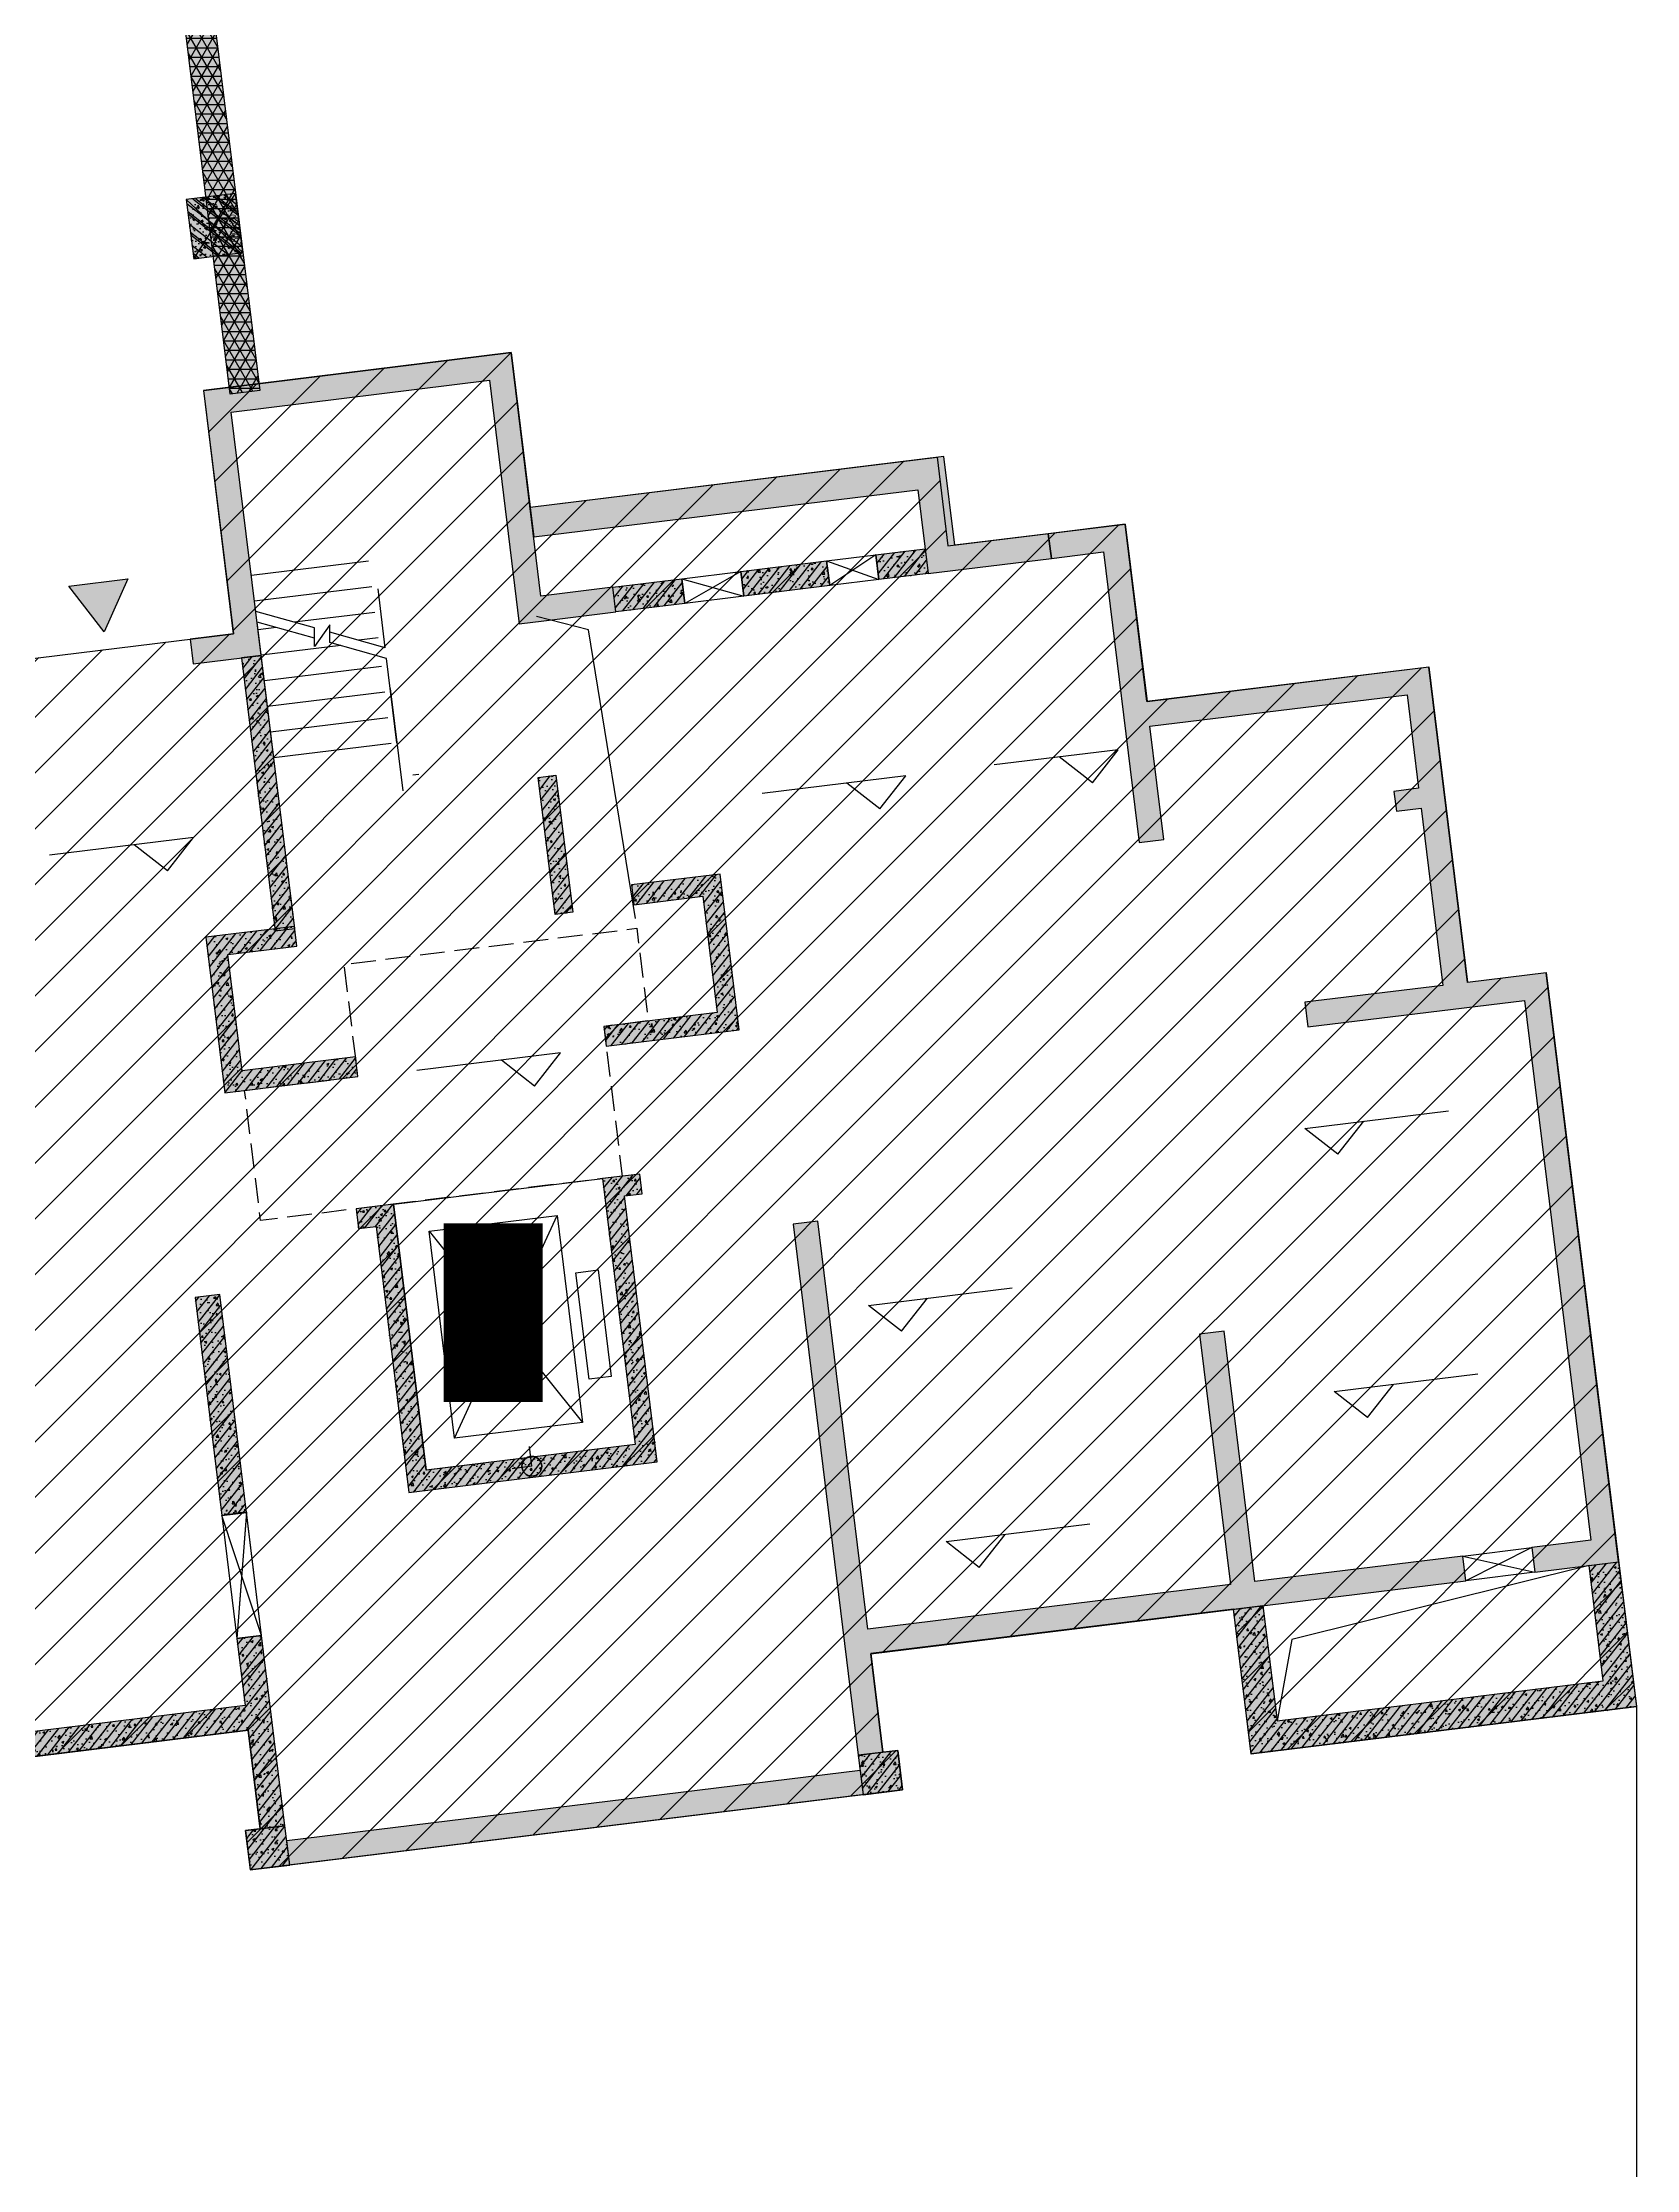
# Model space of a CAD drawing. Extents: x -1338203 to 1886333, y -783476 to 1038610.
# Drawn here: x 868984 to 885041, y 344 to 21769 of the extents above; entities that cross this region are included whole.
import ezdxf
from ezdxf.enums import TextEntityAlignment as Align

# ---------------------------------------------------------------- set-up
doc = ezdxf.new("R2010")
doc.units = 0
doc.header["$LTSCALE"] = 1000
doc.header["$MEASUREMENT"] = 0
doc.linetypes.add('A-03-平面B1$0$DASH', pattern=[0.35, 0.25, -0.1])
for name, color, linetype, plot in [('A-001-主楼组合参照B1$0$0A-X-AREA', 6, 'Continuous', False), ('A-03-平面B1$0$A01-125-交通核文字编号B2$0$AAD-A-MARK', 6, 'Continuous', False), ('A-03-平面B1$0$AAD-A-MARK', 6, 'Continuous', False), ('S001南区墙柱$0$S001-墙柱B1_1$0$0S-A-TIPS', 10, 'Continuous', False)]:
    doc.layers.add(name, color=color, linetype=linetype, plot=plot)
for name, color, linetype in [('A-03-平面B1$0$0A-A-SYMB-ELEV', 150, 'Continuous'), ('A-03-平面B1$0$0A-A-SYMB-NAME', 13, 'Continuous'), ('A-03-平面B1$0$0A-E-EVTR', 2, 'Continuous'), ('A-03-平面B1$0$0A-E-STRS', 2, 'Continuous'), ('A-03-平面B1$0$0A-O-HOLE', 52, 'Continuous'), ('A-03-平面B1$0$A01-125-交通核文字编号B2$0$0A-A-SYMB-ELEV', 150, 'Continuous'), ('p-a-core', 1, 'Continuous'), ('S-03-墙柱B1_1（QB）$0$0S-CC-LINE', 52, 'Continuous'), ('S-03-墙柱B1_1（QB）$0$0S-CW-HATCH', 251, 'Continuous'), ('S-03-墙柱B1_1（QB）$0$0S-CW-HATCH-UP', 251, 'Continuous'), ('S-03-墙柱B1_1（QB）$0$0S-CW-LINE', 72, 'Continuous'), ('S-03-墙柱B1_1（QB）$0$0S-S-HOLE', 55, 'Continuous'), ('S001南区墙柱$0$0S-CW-HATCH', 251, 'Continuous'), ('S001南区墙柱$0$0S-CW-HATCH-UP', 251, 'Continuous'), ('S001南区墙柱$0$0S-F-WALL-HATCH', 251, 'Continuous'), ('S001南区墙柱$0$0S-F-WALL-HATCH-UP', 251, 'Continuous'), ('S001南区墙柱$0$0S-F-WALL-LINE', 202, 'Continuous'), ('S001南区墙柱$0$S001-墙柱B1_1$0$0S-CC-LINE', 52, 'Continuous'), ('S001南区墙柱$0$S001-墙柱B1_1$0$0S-CW-HATCH-UP', 251, 'Continuous'), ('S001地下一墙柱$0$DIM', 3, 'Continuous'), ('地面指向箭头', 7, 'Continuous')]:
    doc.layers.add(name, color=color, linetype=linetype)
doc.styles.add('S001南区墙柱$0$S001-墙柱B1_1$0$AAD-S', font='aad-s.shx', dxfattribs={"width": 0.7, "bigfont": 'aad-hztxt.shx'})
pattern_1 = [(45, (-12188.56, -2827.84), (-53.03301, 53.03301), []), (50, (-12188.56, -2827.84), (215.17805, -18.8256), [22.5, -247.5]), (355, (-12188.56, -2827.84), (-41.6254, 225.6576), [18, -198]), (100.4514, (-12170.63, -2829.4), (173.5528, 206.8319), [19.122, -210.3426]), (46.1842, (-12188.56, -2767.84), (320.1723, -49.6557), [33.75, -371.25]), (96.6356, (-12161.88, -2771.98), (280.3988, 292.2354), [28.683, -315.514]), (351.1842, (-12188.56, -2767.84), (280.3986, 292.2356), [27, -297]), (21, (-12158.56, -2782.84), (179.0721, -120.7857), [22.5, -247.5]), (326, (-12158.56, -2782.84), (72.9946, 217.545), [18, -198]), (71.4514, (-12143.64, -2792.9), (252.0668, 96.7591), [19.122, -210.3426]), (37.5, (-12188.56, -2827.84), (3.64796, 99.86816), [0, -195.6, 0, -201, 0, -198.75]), (7.5, (-12188.56, -2827.84), (78.92086, 118.3235), [0, -114.6, 0, -191.1, 0, -75.75]), (327.5, (-12255.46, -2827.84), (160.14673, -6.76646), [0, -75, 0, -234, 0, -310.5]), (317.5, (-12285.46, -2827.84), (174.95585, 30.0315), [0, -97.5, 0, -155.4, 0, -220.5])]
pattern_2 = [(45, (0, 0), (-53.03301, 53.03301), []), (50, (0, 0), (215.1781, -18.8256), [22.5, -247.5]), (355, (0, 0), (-41.6254, 225.6576), [18, -198]), (100.4514, (17.93, -1.57), (173.5528, 206.8319), [19.122, -210.3426]), (46.1842, (0, 60), (320.1723, -49.6557), [33.75, -371.25]), (96.6356, (26.68, 55.86), (280.3988, 292.2354), [28.683, -315.514]), (351.1842, (0, 60), (280.3986, 292.2356), [27, -297]), (21, (30, 45), (179.0721, -120.7857), [22.5, -247.5]), (326, (30, 45), (72.9946, 217.545), [18, -198]), (71.4514, (44.92, 34.93), (252.0668, 96.7591), [19.122, -210.3426]), (37.5, (0, 0), (3.64796, 99.86816), [0, -195.6, 0, -201, 0, -198.75]), (7.5, (0, 0), (78.92086, 118.3235), [0, -114.6, 0, -191.1, 0, -75.75]), (327.5, (-66.9, 0), (160.14673, -6.76646), [0, -75, 0, -234, 0, -310.5]), (317.5, (-96.9, 0), (174.95585, 30.0315), [0, -97.5, 0, -155.4, 0, -220.5])]
pattern_3 = [(45, (0, 0), (-53.033, 53.033), []), (50, (0, 0), (215.178, -18.8256), [22.5, -247.5]), (355, (0, 0), (-41.6254, 225.6576), [18, -198]), (100.4514, (17.93, -1.57), (173.5528, 206.8319), [19.122, -210.3426]), (46.1842, (0, 60), (320.1723, -49.6557), [33.75, -371.25]), (96.6356, (26.68, 55.86), (280.3988, 292.2354), [28.683, -315.514]), (351.1842, (0, 60), (280.3986, 292.2356), [27, -297]), (21, (30, 45), (179.0721, -120.7857), [22.5, -247.5]), (326, (30, 45), (72.9946, 217.545), [18, -198]), (71.4514, (44.92, 34.93), (252.0668, 96.7591), [19.122, -210.3426]), (37.5, (0, 0), (3.64796, 99.86816), [0, -195.6, 0, -201, 0, -198.75]), (7.5, (0, 0), (78.92086, 118.3235), [0, -114.6, 0, -191.1, 0, -75.75]), (327.5, (-66.9, 0), (160.14673, -6.76646), [0, -75, 0, -234, 0, -310.5]), (317.5, (-96.9, 0), (174.95585, 30.0315), [0, -97.5, 0, -155.4, 0, -220.5])]

# ---------------------------------------------------------------- blocks, each defined once
blk = doc.blocks.new('S001南区墙柱$0$AAD_BLOCK_20230215093950878')
at = {"layer": 'S001南区墙柱$0$0S-CW-HATCH'}
h = blk.add_hatch(color=256, dxfattribs=at)
h.dxf.hatch_style = 1
h.paths.add_polyline_path([(-300, -250), (300, -250), (300, 250), (-300, 250)])
at = {"layer": 'S001南区墙柱$0$0S-CW-HATCH-UP'}
h = blk.add_hatch(dxfattribs=at)
h.set_pattern_fill('钢筋混凝土', color=256, scale=30, pattern_type=2)
h.set_pattern_definition([(45, (-42203.53, -84001.15), (-106.06602, 106.06602), []), (50, (-42203.53, -84001.15), (215.17805, -18.82564), [22.5, -247.5]), (355, (-42203.53, -84001.15), (-41.6254, 225.65764), [18, -198]), (100.4514, (-42185.6, -84002.72), (173.5528, 206.83186), [19.12206, -210.34263]), (46.1842, (-42203.53, -83941.15), (320.1723, -49.6557), [33.75, -371.25]), (96.6356, (-42176.85, -83945.3), (280.3988, 292.2354), [28.6831, -315.5139]), (351.1842, (-42203.53, -83941.15), (280.3986, 292.2356), [27, -297]), (21, (-42173.53, -83956.15), (179.0721, -120.78567), [22.5, -247.5]), (326, (-42173.53, -83956.15), (72.9946, 217.545), [18, -198]), (71.4514, (-42158.6, -83966.21), (252.0668, 96.75915), [19.12206, -210.34263]), (37.5, (-42203.53, -84001.15), (3.647957, 99.868156), [1.5, -195.6, 1.5, -201, 1.5, -198.75]), (7.5, (-42203.53, -84001.15), (78.92086, 118.32351), [1.5, -114.6, 1.5, -191.1, 1.5, -75.75]), (327.5, (-42270.43, -84001.15), (160.14673, -6.76646), [1.5, -75, 1.5, -234, 1.5, -310.5]), (317.5, (-42300.43, -84001.15), (174.95585, 30.0315), [1.5, -97.5, 1.5, -155.4, 1.5, -220.5])])
h.paths.add_polyline_path([(-300, -250), (300, -250), (300, 250), (-300, 250)])
at = {"layer": 'S001南区墙柱$0$S001-墙柱B1_1$0$0S-CW-HATCH-UP', "transparency": 33554661}
h = blk.add_hatch(dxfattribs=at)
h.set_pattern_fill('钢筋混凝土', color=0, scale=30)
h.set_pattern_definition([(45, (48108.52, -15514.205), (-53.03301, 53.03301), []), (50, (48108.52, -15514.2), (215.17805, -18.82564), [22.5, -247.5]), (355, (48108.52, -15514.2), (-41.6254, 225.6576), [18, -198]), (100.4514, (48126.45, -15515.77), (173.5528, 206.8319), [19.1221, -210.3426]), (46.1842, (48108.52, -15454.2), (320.1723, -49.6557), [33.75, -371.25]), (96.6356, (48135.2, -15458.34), (280.3988, 292.2354), [28.683, -315.514]), (351.1842, (48108.52, -15454.2), (280.3986, 292.2356), [27, -297]), (21, (48138.52, -15469.2), (179.0721, -120.78567), [22.5, -247.5]), (326, (48138.52, -15469.2), (72.9946, 217.545), [18, -198]), (71.4514, (48153.44, -15479.27), (252.0668, 96.75915), [19.1221, -210.3426]), (37.5, (48108.52, -15514.205), (3.64796, 99.86816), [0, -195.6, 0, -201, 0, -198.75]), (7.5, (48108.52, -15514.2), (78.92086, 118.32351), [0, -114.6, 0, -191.1, 0, -75.75]), (327.5, (48041.62, -15514.205), (160.14673, -6.76646), [0, -75, 0, -234, 0, -310.5]), (317.5, (48011.62, -15514.2), (174.95585, 30.0315), [0, -97.5, 0, -155.4, 0, -220.5])])
h.paths.add_polyline_path([(-300, -250), (300, -250), (300, 250), (-300, 250)])
at = {"layer": 'S001南区墙柱$0$S001-墙柱B1_1$0$0S-A-TIPS'}
for p, q in [((-300, 250), (300, -250)), ((300, 250), (-300, -250))]:
    blk.add_line(p, q, dxfattribs=at)
at = {"layer": 'S001南区墙柱$0$S001-墙柱B1_1$0$0S-CC-LINE'}
blk.add_lwpolyline([(-300, -250), (300, -250), (300, 250), (-300, 250)], close=True, dxfattribs=at)
at = {"layer": 'S001南区墙柱$0$S001-墙柱B1_1$0$0S-A-TIPS', "style": 'S001南区墙柱$0$S001-墙柱B1_1$0$AAD-S', "width": 0.7}
blk.add_text('500x600', height=75, dxfattribs=at).set_placement((-45, -187), align=Align.MIDDLE_CENTER)
blk = doc.blocks.new('S001南区墙柱')
at = {"layer": 'S001南区墙柱$0$0S-F-WALL-HATCH'}
h = blk.add_hatch(color=256, dxfattribs=at)
h.dxf.hatch_style = 1
h.paths.add_polyline_path([(70996, 68033), (71294, 68069), (75890, 30648), (106212, 34372), (107919, 20477), (107621, 20440), (105951, 34038), (75629, 30314)])
at = {"layer": 'S001南区墙柱$0$0S-F-WALL-HATCH-UP'}
h = blk.add_hatch(dxfattribs=at)
h.set_pattern_fill('NET3', color=256, scale=30)
h.set_pattern_definition([(0, (0, 0), (0, 95.25), []), (60, (0, 0), (-82.48892, 47.625), []), (120, (0, 0), (-82.48892, -47.625), [])])
h.paths.add_polyline_path([(70996, 68033), (71294, 68069), (75890, 30648), (106212, 34372), (107919, 20477), (107621, 20440), (105951, 34038), (75629, 30314)])
at = {"layer": 'S001南区墙柱$0$0S-F-WALL-LINE', "elevation": 3370}
blk.add_lwpolyline([(70996, 68033), (71294, 68069), (75890, 30648), (106212, 34372), (107919, 20477), (107621, 20440), (105951, 34038), (75629, 30314)], close=True, dxfattribs=at)
at = {"rotation": 97.16641727359904}
blk.add_blockref('S001南区墙柱$0$AAD_BLOCK_20230215093950878', (107464, 22132, 3370), dxfattribs=at)
blk = doc.blocks.new('S-03-墙柱B1_1（QB）')
at = {"layer": 'S-03-墙柱B1_1（QB）$0$0S-CW-HATCH'}
h = blk.add_hatch(color=256, dxfattribs=at)
h.dxf.hatch_style = 1
h.paths.add_polyline_path([(27610, 8690), (27610, 8440), (28140, 8440), (28140, 5490), (28390, 5490), (28390, 6640), (31000, 6640), (31000, 5690), (30750, 5690), (30750, 5490), (31000, 5490), (31000, 3690), (29600, 3690), (29600, 3440), (31800, 3440), (31800, -2040), (31200, -2040), (31200, -2290), (32050, -2290), (32050, 3690), (31250, 3690), (31250, 6890), (28390, 6890), (28390, 8690)])
h.paths.add_polyline_path([(23190, 8440), (23190, 8690), (22460, 8690), (22460, 11160), (19340, 11160), (19340, 8690), (18900, 8690), (18900, 8440), (19590, 8440), (19590, 10910), (22210, 10910), (22210, 8440)])
h = blk.add_hatch(color=256, dxfattribs=at)
h.dxf.hatch_style = 1
h.paths.add_polyline_path([(26360, 9290), (26360, 8440), (27610, 8440), (27610, 8690), (26660, 8690), (26660, 9590), (22460, 9590), (22460, 9290)])
h = blk.add_hatch(color=256, dxfattribs=at)
h.dxf.hatch_style = 1
h.paths.add_polyline_path([(23190, 8690), (23890, 8690), (23890, 8440), (23190, 8440)])
h = blk.add_hatch(color=256, dxfattribs=at)
h.dxf.hatch_style = 1
h.paths.add_polyline_path([(24490, 8690), (25360, 8690), (25360, 8440), (24490, 8440)])
h = blk.add_hatch(color=256, dxfattribs=at)
h.dxf.hatch_style = 1
h.paths.add_polyline_path([(25860, 8690), (26360, 8690), (26360, 8440), (25860, 8440)])
h = blk.add_hatch(color=256, dxfattribs=at)
h.dxf.hatch_style = 1
h.paths.add_polyline_path([(19590, 8440), (19390, 8440), (19390, 5670), (19590, 5670)])
h = blk.add_hatch(color=256, dxfattribs=at)
h.dxf.hatch_style = 1
h.paths.add_polyline_path([(22210, 6880), (22390, 6880), (22390, 5490), (22210, 5490)])
h = blk.add_hatch(color=256, dxfattribs=at)
h.dxf.hatch_style = 1
h.paths.add_polyline_path([(18690, 5690), (18690, 4110), (19850, 4110), (20040, 4110), (20040, 4310), (18890, 4310), (18890, 5490), (19590, 5490), (19590, 5690)])
h = blk.add_hatch(color=256, dxfattribs=at)
h.dxf.hatch_style = 1
h.paths.add_polyline_path([(23710, 4310), (22560, 4310), (22560, 4110), (22750, 4110), (23910, 4110), (23910, 5690), (23010, 5690), (23010, 5490), (23710, 5490)])
h = blk.add_hatch(color=256, dxfattribs=at)
h.dxf.hatch_style = 1
h.paths.add_polyline_path([(20240, 2790), (19860, 2790), (19860, 2590), (20040, 2590), (20040, -110), (22560, -110), (22560, 2590), (22740, 2590), (22740, 2790), (22360, 2790), (22360, 90), (20240, 90)])
h = blk.add_hatch(color=256, dxfattribs=at)
h.dxf.hatch_style = 1
h.paths.add_polyline_path([(18390, 2100), (18140, 2100), (18140, -110), (18390, -110)])
h = blk.add_hatch(color=256, dxfattribs=at)
h.dxf.hatch_style = 1
h.paths.add_polyline_path([(30500, -2290), (30500, -2040), (28390, -2040), (28390, 500), (28140, 500), (28140, -2040), (24460, -2040), (24460, 2100), (24210, 2100), (24210, -3290), (24460, -3290), (24460, -2290)])
h = blk.add_hatch(color=256, dxfattribs=at)
h.dxf.hatch_style = 1
h.paths.add_polyline_path([(18390, -1360), (18140, -1360), (18140, -2040), (14410, -2040), (14410, -2290), (18140, -2290), (18140, -3290), (18390, -3290)])
h = blk.add_hatch(color=256, dxfattribs=at)
h.dxf.hatch_style = 1
h.paths.add_polyline_path([(31750, -2290), (32050, -2290), (32050, -3760), (28140, -3760), (28140, -2290), (28440, -2290), (28440, -3460), (31750, -3460)])
h = blk.add_hatch(color=256, dxfattribs=at)
h.dxf.hatch_style = 1
h.paths.add_polyline_path([(18390, -3290), (17990, -3290), (17990, -3690), (18390, -3690)])
h = blk.add_hatch(color=256, dxfattribs=at)
h.dxf.hatch_style = 1
h.paths.add_polyline_path([(24610, -3290), (24210, -3290), (24210, -3690), (24610, -3690)])
h = blk.add_hatch(color=256, dxfattribs=at)
h.dxf.hatch_style = 1
h.paths.add_polyline_path([(18390, -3440), (24210, -3440), (24210, -3690), (18390, -3690)])
at = {"layer": 'S-03-墙柱B1_1（QB）$0$0S-CW-HATCH-UP'}
h = blk.add_hatch(dxfattribs=at)
h.set_pattern_fill('钢筋混凝土', color=256, scale=30)
h.set_pattern_definition(pattern_2)
h.paths.add_polyline_path([(27610, 8690), (27610, 8440), (28140, 8440), (28140, 5490), (28390, 5490), (28390, 6640), (31000, 6640), (31000, 5690), (30750, 5690), (30750, 5490), (31000, 5490), (31000, 3690), (29600, 3690), (29600, 3440), (31800, 3440), (31800, -2040), (31200, -2040), (31200, -2290), (32050, -2290), (32050, 3690), (31250, 3690), (31250, 6890), (28390, 6890), (28390, 8690)])
h.paths.add_polyline_path([(23190, 8440), (23190, 8690), (22460, 8690), (22460, 11160), (19340, 11160), (19340, 8690), (18900, 8690), (18900, 8440), (19590, 8440), (19590, 10910), (22210, 10910), (22210, 8440)])
h = blk.add_hatch(dxfattribs=at)
h.set_pattern_fill('钢筋混凝土', color=256, scale=30)
h.set_pattern_definition([(45, (0, -3744.9), (-53.033, 53.033), []), (50, (0, -3744.9), (215.1781, -18.8256), [22.5, -247.5]), (355, (0, -3744.9), (-41.6254, 225.6576), [18, -198]), (100.4514, (17.93, -3746.47), (173.5528, 206.8319), [19.122, -210.3426]), (46.1842, (0, -3684.9), (320.1723, -49.6557), [33.75, -371.25]), (96.6356, (26.68, -3689.04), (280.3988, 292.2354), [28.683, -315.514]), (351.1842, (0, -3684.9), (280.3986, 292.2356), [27, -297]), (21, (30, -3699.9), (179.0721, -120.7857), [22.5, -247.5]), (326, (30, -3699.9), (72.9946, 217.545), [18, -198]), (71.4514, (44.92, -3709.96), (252.0668, 96.7591), [19.122, -210.3426]), (37.5, (0, -3744.9), (3.64796, 99.86816), [0, -195.6, 0, -201, 0, -198.75]), (7.5, (0, -3744.9), (78.92086, 118.3235), [0, -114.6, 0, -191.1, 0, -75.75]), (327.5, (-66.9, -3744.9), (160.14673, -6.76646), [0, -75, 0, -234, 0, -310.5]), (317.5, (-96.9, -3744.9), (174.95585, 30.0315), [0, -97.5, 0, -155.4, 0, -220.5])])
h.paths.add_polyline_path([(26360, 9290), (26360, 8440), (27610, 8440), (27610, 8690), (26660, 8690), (26660, 9590), (22460, 9590), (22460, 9290)])
h = blk.add_hatch(dxfattribs=at)
h.set_pattern_fill('钢筋混凝土', color=256, scale=30)
h.set_pattern_definition(pattern_3)
h.paths.add_polyline_path([(23190, 8690), (23890, 8690), (23890, 8440), (23190, 8440)])
h = blk.add_hatch(dxfattribs=at)
h.set_pattern_fill('钢筋混凝土', color=256, scale=30)
h.set_pattern_definition(pattern_3)
h.paths.add_polyline_path([(24490, 8690), (25360, 8690), (25360, 8440), (24490, 8440)])
h = blk.add_hatch(dxfattribs=at)
h.set_pattern_fill('钢筋混凝土', color=256, scale=30)
h.set_pattern_definition(pattern_3)
h.paths.add_polyline_path([(25860, 8690), (26360, 8690), (26360, 8440), (25860, 8440)])
h = blk.add_hatch(dxfattribs=at)
h.set_pattern_fill('钢筋混凝土', color=256, scale=30)
h.set_pattern_definition([(45, (-499454.63, 419335.434), (-53.033009, 53.033009), []), (50, (-499454.63, 419335.43), (215.178055, -18.82564), [22.5, -247.5]), (355, (-499454.63, 419335.43), (-41.6254, 225.65764), [18, -198]), (100.4514, (-499436.7, 419333.87), (173.552815, 206.83186), [19.12206, -210.342634]), (46.1842, (-499454.63, 419395.43), (320.17231, -49.6557), [33.75, -371.25]), (96.6356, (-499427.95, 419391.3), (280.39881, 292.23536), [28.68309, -315.5139]), (351.1842, (-499454.63, 419395.43), (280.39858, 292.23558), [27, -297]), (21, (-499424.63, 419380.43), (179.072116, -120.785667), [22.5, -247.5]), (326, (-499424.63, 419380.43), (72.9946, 217.54501), [18, -198]), (71.4514, (-499409.7, 419370.37), (252.06679, 96.75915), [19.12206, -210.342634]), (37.5, (-499454.63, 419335.434), (3.647957, 99.868156), [0, -195.6, 0, -201, 0, -198.75]), (7.5, (-499454.63, 419335.43), (78.920861, 118.323514), [0, -114.6, 0, -191.1, 0, -75.75]), (327.5, (-499521.53, 419335.434), (160.146731, -6.766462), [0, -75, 0, -234, 0, -310.5]), (317.5, (-499551.53, 419335.43), (174.95585, 30.031495), [0, -97.5, 0, -155.4, 0, -220.5])])
h.paths.add_polyline_path([(19590, 8440), (19390, 8440), (19390, 5670), (19590, 5670)])
h = blk.add_hatch(dxfattribs=at)
h.set_pattern_fill('钢筋混凝土', color=256, scale=30)
h.set_pattern_definition([(45, (0, 0), (-53.033, 53.033), []), (50, (0, 0), (215.178, -18.8256), [22.5, -247.5]), (355, (0, 0), (-41.6254, 225.6576), [18, -198]), (100.4514, (17.93, -1.57), (173.5528, 206.8319), [19.122, -210.3426]), (46.1842, (0, 60), (320.1723, -49.6557), [33.75, -371.25]), (96.6356, (26.68, 55.86), (280.399, 292.2354), [28.683, -315.514]), (351.1842, (0, 60), (280.3986, 292.2356), [27, -297]), (21, (30, 45), (179.0721, -120.7857), [22.5, -247.5]), (326, (30, 45), (72.9946, 217.545), [18, -198]), (71.4514, (44.92, 34.93), (252.0668, 96.7591), [19.122, -210.3426]), (37.5, (0, 0), (3.64796, 99.86816), [0, -195.6, 0, -201, 0, -198.75]), (7.5, (0, 0), (78.92086, 118.3235), [0, -114.6, 0, -191.1, 0, -75.75]), (327.5, (-66.9, 0), (160.14673, -6.76646), [0, -75, 0, -234, 0, -310.5]), (317.5, (-96.9, 0), (174.95585, 30.0315), [0, -97.5, 0, -155.4, 0, -220.5])])
h.paths.add_polyline_path([(22210, 6880), (22390, 6880), (22390, 5490), (22210, 5490)])
h = blk.add_hatch(dxfattribs=at)
h.set_pattern_fill('钢筋混凝土', color=256, scale=30)
h.set_pattern_definition(pattern_1)
h.paths.add_polyline_path([(18690, 5690), (18690, 4110), (19850, 4110), (20040, 4110), (20040, 4310), (18890, 4310), (18890, 5490), (19590, 5490), (19590, 5690)])
h = blk.add_hatch(dxfattribs=at)
h.set_pattern_fill('钢筋混凝土', color=256, scale=30)
h.set_pattern_definition(pattern_1)
h.paths.add_polyline_path([(23710, 4310), (22560, 4310), (22560, 4110), (22750, 4110), (23910, 4110), (23910, 5690), (23010, 5690), (23010, 5490), (23710, 5490)])
h = blk.add_hatch(dxfattribs=at)
h.set_pattern_fill('钢筋混凝土', color=256, scale=30)
h.set_pattern_definition(pattern_1)
h.paths.add_polyline_path([(20240, 2790), (19860, 2790), (19860, 2590), (20040, 2590), (20040, -110), (22560, -110), (22560, 2590), (22740, 2590), (22740, 2790), (22360, 2790), (22360, 90), (20240, 90)])
h = blk.add_hatch(dxfattribs=at)
h.set_pattern_fill('钢筋混凝土', color=256, scale=30)
h.set_pattern_definition([(45, (-4535315.15, 751130.85), (-53.0330086, 53.0330086), []), (50, (-4535315.15, 751130.85), (215.178055, -18.8256405), [22.5, -247.5]), (355, (-4535315.15, 751130.85), (-41.6254, 225.65764), [18, -198]), (100.4514, (-4535297.22, 751129.28), (173.5528145, 206.831863), [19.122057, -210.342634]), (46.1842, (-4535315.15, 751190.85), (320.172315, -49.655704), [33.75, -371.25]), (96.6356, (-4535288.47, 751186.7), (280.398812, 292.235361), [28.683086, -315.5139]), (351.1842, (-4535315.15, 751190.85), (280.398584, 292.23558), [27, -297]), (21, (-4535285.15, 751175.85), (179.0721156, -120.785667), [22.5, -247.5]), (326, (-4535285.15, 751175.85), (72.9946, 217.545014), [18, -198]), (71.4514, (-4535270.22, 751165.79), (252.066789, 96.759149), [19.122057, -210.342634]), (37.5, (-4535315.15, 751130.85), (3.6479566, 99.8681561), [0, -195.6, 0, -201, 0, -198.75]), (7.5, (-4535315.15, 751130.85), (78.9208612, 118.3235136), [0, -114.6, 0, -191.1, 0, -75.75]), (327.5, (-4535382.05, 751130.85), (160.1467309, -6.7664615), [0, -75, 0, -234, 0, -310.5]), (317.5, (-4535412.05, 751130.85), (174.955851, 30.0314947), [0, -97.5, 0, -155.4, 0, -220.5])])
h.paths.add_polyline_path([(18390, 2100), (18140, 2100), (18140, -110), (18390, -110)])
h = blk.add_hatch(dxfattribs=at)
h.set_pattern_fill('钢筋混凝土', color=256, scale=30)
h.set_pattern_definition(pattern_2)
h.paths.add_polyline_path([(30500, -2290), (30500, -2040), (28390, -2040), (28390, 500), (28140, 500), (28140, -2040), (24460, -2040), (24460, 2100), (24210, 2100), (24210, -3290), (24460, -3290), (24460, -2290)])
h = blk.add_hatch(dxfattribs=at)
h.set_pattern_fill('钢筋混凝土', color=256, scale=30)
h.set_pattern_definition(pattern_1)
h.paths.add_polyline_path([(18390, -1360), (18140, -1360), (18140, -2040), (14410, -2040), (14410, -2290), (18140, -2290), (18140, -3290), (18390, -3290)])
h = blk.add_hatch(dxfattribs=at)
h.set_pattern_fill('钢筋混凝土', color=256, scale=30)
h.set_pattern_definition([(45, (-4535315.15, 751130.85), (-53.0330086, 53.0330086), []), (50, (-4535315.15, 751130.85), (215.178055, -18.8256405), [22.5, -247.5]), (355, (-4535315.15, 751130.85), (-41.6254, 225.65764), [18, -198]), (100.4514, (-4535297.22, 751129.28), (173.5528145, 206.831863), [19.122057, -210.342634]), (46.1842, (-4535315.15, 751190.85), (320.172315, -49.655704), [33.75, -371.25]), (96.6356, (-4535288.47, 751186.7), (280.398812, 292.235361), [28.683086, -315.5139]), (351.1842, (-4535315.15, 751190.85), (280.398584, 292.23558), [27, -297]), (21, (-4535285.15, 751175.85), (179.0721156, -120.785667), [22.5, -247.5]), (326, (-4535285.15, 751175.85), (72.9946, 217.545014), [18, -198]), (71.4514, (-4535270.22, 751165.79), (252.066789, 96.759149), [19.122057, -210.342634]), (37.5, (-4535315.15, 751130.85), (3.6479566, 99.8681561), [0, -195.6, 0, -201, 0, -198.75]), (7.5, (-4535315.15, 751130.85), (78.9208612, 118.3235136), [0, -114.6, 0, -191.1, 0, -75.75]), (327.5, (-4535382.05, 751130.85), (160.1467309, -6.7664615), [0, -75, 0, -234, 0, -310.5]), (317.5, (-4535412.05, 751130.85), (174.955851, 30.0314947), [0, -97.5, 0, -155.4, 0, -220.5])])
h.paths.add_polyline_path([(31750, -2290), (32050, -2290), (32050, -3760), (28140, -3760), (28140, -2290), (28440, -2290), (28440, -3460), (31750, -3460)])
h = blk.add_hatch(dxfattribs=at)
h.set_pattern_fill('钢筋混凝土', color=256, scale=30)
h.set_pattern_definition(pattern_1)
h.paths.add_polyline_path([(18390, -3290), (17990, -3290), (17990, -3690), (18390, -3690)])
h = blk.add_hatch(dxfattribs=at)
h.set_pattern_fill('钢筋混凝土', color=256, scale=30)
h.set_pattern_definition(pattern_1)
h.paths.add_polyline_path([(24610, -3290), (24210, -3290), (24210, -3690), (24610, -3690)])
h = blk.add_hatch(dxfattribs=at)
h.set_pattern_fill('钢筋混凝土', color=256, scale=30)
h.set_pattern_definition(pattern_1)
h.paths.add_polyline_path([(18390, -3440), (24210, -3440), (24210, -3690), (18390, -3690)])
at = {"layer": 'S-03-墙柱B1_1（QB）$0$0S-CC-LINE'}
for points in [[(18390, -3290), (17990, -3290), (17990, -3690), (18390, -3690)], [(24610, -3290), (24210, -3290), (24210, -3690), (24610, -3690)]]:
    blk.add_lwpolyline(points, close=True, dxfattribs=at)
at = {"layer": 'S-03-墙柱B1_1（QB）$0$0S-CW-LINE'}
for points in [[(23190, 8440), (23190, 8690), (22460, 8690), (22460, 11160), (19340, 11160), (19340, 8690), (18900, 8690), (18900, 8440), (19590, 8440), (19590, 10910), (22210, 10910), (22210, 8440), (22460, 8440), (22460, 8440)], [(23190, 8690), (23890, 8690), (23890, 8440), (23190, 8440)], [(24490, 8690), (25360, 8690), (25360, 8440), (24490, 8440)], [(25860, 8690), (26360, 8690), (26360, 8440), (25860, 8440)], [(27610, 8440), (28140, 8440), (28140, 5490), (28390, 5490), (28390, 6640), (31000, 6640), (31000, 5690), (30750, 5690), (30750, 5490), (31000, 5490), (31000, 3690), (29600, 3690), (29600, 3440), (31800, 3440), (31800, -2040), (31200, -2040), (31200, -2290), (32050, -2290), (32050, 3690), (31250, 3690), (31250, 6890), (28390, 6890), (28390, 8690), (27610, 8690)], [(19590, 8440), (19390, 8440), (19390, 5670), (19590, 5670)], [(22210, 6880), (22390, 6880), (22390, 5490), (22210, 5490)], [(18690, 5690), (18690, 4110), (19850, 4110), (19850, 4110), (20040, 4110), (20040, 4310), (18890, 4310), (18890, 5490), (19590, 5490), (19590, 5690)], [(23710, 4310), (22560, 4310), (22560, 4110), (22750, 4110), (22750, 4110), (23910, 4110), (23910, 5690), (23010, 5690), (23010, 5490), (23710, 5490)], [(20240, 2790), (19860, 2790), (19860, 2590), (20040, 2590), (20040, -110), (22560, -110), (22560, 2590), (22740, 2590), (22740, 2790), (22360, 2790), (22360, 90), (20240, 90)], [(18390, 2100), (18140, 2100), (18140, -110), (18390, -110)], [(30500, -2290), (30500, -2040), (28390, -2040), (28390, 500), (28140, 500), (28140, -2040), (24460, -2040), (24460, 2100), (24210, 2100), (24210, -3290), (24460, -3290), (24460, -2290)], [(31750, -2290), (32050, -2290), (32050, -3760), (28140, -3760), (28140, -2290), (28440, -2290), (28440, -3460), (31750, -3460)], [(18390, -3440), (24210, -3440), (24210, -3690), (18390, -3690)]]:
    blk.add_lwpolyline(points, close=True, dxfattribs=at)
at = {"layer": 'S-03-墙柱B1_1（QB）$0$0S-CW-LINE', "flags": 128}
blk.add_lwpolyline([(26360, 9290), (26360, 8440), (27610, 8440), (27610, 8690), (26660, 8690), (26660, 9590), (22460, 9590), (22460, 9290)], close=True, dxfattribs=at)
at = {"layer": 'S-03-墙柱B1_1（QB）$0$0S-CW-LINE'}
blk.add_lwpolyline([(18390, -1360), (18140, -1360), (18140, -2040), (14410, -2040), (14410, -2290), (18140, -2290), (18140, -3290), (18390, -3290), (18390, -1360)], dxfattribs=at)
at = {"layer": 'S-03-墙柱B1_1（QB）$0$0S-S-HOLE'}
for points in [[(23890, 8690), (24490, 8690), (24490, 8440), (23890, 8440)], [(25360, 8690), (25860, 8690), (25860, 8440), (25360, 8440)], [(18390, -110), (18140, -110), (18140, -1360), (18390, -1360)]]:
    blk.add_lwpolyline(points, close=True, dxfattribs=at)
for points in [[(24490, 8690), (23890, 8440)], [(25860, 8690), (25360, 8440)], [(18390, -110), (18140, -1360)], [(18390, -1360), (18140, -110)], [(30500, -2040), (31200, -2290)]]:
    blk.add_lwpolyline(points, dxfattribs=at)
for points, elevation in [([(23890, 8690), (24490, 8440)], -2850000), ([(25360, 8690), (25860, 8440)], -2850000), ([(31200, -2040), (30500, -2290)], 2850000)]:
    blk.add_lwpolyline(points, dxfattribs=dict(at, elevation=elevation))
at = {"layer": 'S-03-墙柱B1_1（QB）$0$0S-S-HOLE', "elevation": 2850000}
blk.add_lwpolyline([(30500, -2040), (31200, -2040), (31200, -2290), (30500, -2290)], close=True, dxfattribs=at)
blk = doc.blocks.new('S001地下一墙柱')
at = {"layer": 'S001地下一墙柱$0$DIM', "color": 1, "elevation": 0, "flags": 128}
blk.add_lwpolyline([(106156, -296822), (108260, -296563), (108589, -299243), (106485, -299501)], close=True, dxfattribs=at)
blk.add_blockref('S001南区墙柱', (-3112, -309101, -3370))
at = {"rotation": 7.000495889379498}
blk.add_blockref('S-03-墙柱B1_1（QB）', (86406, -302058), dxfattribs=at)
blk = doc.blocks.new('A$C488321c4')
at = {"layer": '地面指向箭头'}
h = blk.add_hatch(color=251, dxfattribs=at)
h.dxf.hatch_style = 1
h.paths.add_polyline_path([(457196, -345394), (456960, -345927), (456601, -345467)])
at = {"layer": '地面指向箭头', "color": 251, "flags": 128}
blk.add_lwpolyline([(457196, -345394), (456960, -345927), (456601, -345467), (457196, -345394)], dxfattribs=at)
blk = doc.blocks.new('A$Cd3af7b6b')
at = {"layer": '地面指向箭头'}
h = blk.add_hatch(color=251, dxfattribs=at)
h.dxf.hatch_style = 1
h.paths.add_polyline_path([(457196, 75106), (456960, 74573), (456601, 75033)])
at = {"layer": '地面指向箭头', "color": 251, "flags": 128}
blk.add_lwpolyline([(457196, 75106), (456960, 74573), (456601, 75033), (457196, 75106)], dxfattribs=at)
blk = doc.blocks.new('A-03-平面B1$0$zsdg')
at = {"layer": 'A-03-平面B1$0$0A-E-STRS'}
for p, q in [((460, 8364), (460, 8960)), ((1143, 8648), (1710, 8884)), ((1710, 8884), (1710, 8960)), ((460, 8364), (995, 8587)), ((1009, 8484), (985, 8661)), ((985, 8661), (1167, 8463)), ((1167, 8463), (1143, 8648)), ((1156, 8546), (1710, 8776)), ((1528, 8700), (1710, 8700)), ((1710, 7400), (1710, 8776)), ((460, 8256), (1009, 8484)), ((903, 8440), (1710, 8440)), ((460, 7400), (460, 8256)), ((520, 8180), (1710, 8180)), ((460, 7950), (460, 6910)), ((520, 7920), (1710, 7920)), ((520, 7660), (1710, 7660)), ((520, 7400), (1710, 7400))]:
    blk.add_line(p, q, dxfattribs=at)
at = {"layer": 'A-03-平面B1$0$0A-E-STRS', "flags": 128}
for points in [[(520, 9250), (1710, 9250)], [(520, 8990), (1710, 8990)], [(520, 8730), (1339, 8730)], [(520, 8470), (714, 8470)]]:
    blk.add_lwpolyline(points, dxfattribs=at)
blk = doc.blocks.new('A-03-平面B1$0$xx')
at = {"layer": 'A-03-平面B1$0$0A-E-EVTR'}
for p, q in [((1798, 2385), (498, 2385)), ((498, 2385), (498, 285)), ((1798, 285), (498, 2385)), ((1798, 2385), (498, 285)), ((1798, 285), (1798, 2385)), ((381, 1791), (156, 1791)), ((156, 1791), (156, 711)), ((381, 711), (381, 1791)), ((156, 711), (381, 711)), ((498, 285), (1798, 285))]:
    blk.add_line(p, q, dxfattribs=at)
blk = doc.blocks.new('A-03-平面B1$0$A$Cd8ea794f')
at = {"flags": 128}
blk.add_lwpolyline([(340, 7060), (280, 7060)], dxfattribs=at)
at = {"layer": 'A-03-平面B1$0$0A-O-HOLE', "flags": 128}
blk.add_lwpolyline([(-1710, 5350), (-1593, 8294), (-1090, 8490)], dxfattribs=at)
at = {"layer": 'A-03-平面B1$0$AAD-A-MARK'}
for q in [(0, 200), (200, 0)]:
    blk.add_line((0, 0), q, dxfattribs=at)
blk.add_circle((0, 0), 100, dxfattribs=at)
for name, p in [('A-03-平面B1$0$zsdg', (0, 0)), ('A-03-平面B1$0$xx', (-1060, 90))]:
    blk.add_blockref(name, p)
blk = doc.blocks.new('A-03-平面B1$0$asdgsdfg')
at = {"layer": 'A-03-平面B1$0$0A-A-SYMB-NAME', "linetype": 'A-03-平面B1$0$DASH', "flags": 128}
for points in [[(-1260, 2790), (2410, 2790), (2410, 4110), (1260, 4110), (1260, 5250), (-1710, 5250), (-1713, 4310), (-1260, 4310)], [(22560, 2790), (18890, 2790), (18890, 4110), (20040, 4110), (20040, 5250), (23010, 5250), (23012, 4310), (22560, 4310)]]:
    blk.add_lwpolyline(points, close=True, dxfattribs=at)
at = {"layer": 'A-03-平面B1$0$A01-125-交通核文字编号B2$0$0A-A-SYMB-ELEV'}
for p, q in [((-495, 3798), (-795, 4098)), ((-795, 4098), (664, 4098)), ((-495, 3798), (-195, 4098)), ((22095, 4098), (20636, 4098)), ((21795, 3798), (21495, 4098)), ((21795, 3798), (22095, 4098))]:
    blk.add_line(p, q, dxfattribs=at)
at = {"layer": 'A-03-平面B1$0$A01-125-交通核文字编号B2$0$AAD-A-MARK'}
for p, q in [((0, 0), (0, 200)), ((0, 0), (200, 0)), ((21300, 0), (21100, 0)), ((21300, 0), (21300, 200))]:
    blk.add_line(p, q, dxfattribs=at)
for centre in [(0, 0), (21300, 0)]:
    blk.add_circle(centre, 100, dxfattribs=at)
blk = doc.blocks.new('A-03-平面B1')
at = {"layer": 'A-03-平面B1$0$0A-A-SYMB-ELEV'}
for p, q in [((18688, 6702), (17229, 6702)), ((18388, 6402), (18088, 6702)), ((18388, 6402), (18688, 6702)), ((25888, 6444), (24429, 6444)), ((25588, 6144), (25288, 6444)), ((25588, 6144), (25888, 6444)), ((28044, 6444), (26785, 6444)), ((27744, 6144), (27444, 6444)), ((27744, 6144), (28044, 6444)), ((29744, 2129), (29444, 2429)), ((29444, 2429), (30902, 2429)), ((29744, 2129), (30044, 2429)), ((25163, 895), (24863, 1195)), ((24863, 1195), (26322, 1195)), ((25163, 895), (25463, 1195)), ((29715, -539), (29415, -239)), ((29415, -239), (30874, -239)), ((29715, -539), (30015, -239)), ((25649, -1562), (25349, -1262)), ((25349, -1262), (26808, -1262)), ((25649, -1562), (25949, -1262))]:
    blk.add_line(p, q, dxfattribs=at)
at = {"layer": 'A-03-平面B1$0$0A-O-HOLE', "flags": 128}
blk.add_lwpolyline([(18390, -110), (18140, -110), (18140, -1360), (18390, -1360)], close=True, dxfattribs=at)
for points in [[(18390, -110), (18140, -1360)], [(18390, -1360), (18140, -110)], [(31750, -2290), (28686, -2666), (28440, -3460)]]:
    blk.add_lwpolyline(points, dxfattribs=at)
at = {"layer": 'A-03-平面B1$0$AAD-A-MARK'}
for q in [(21100, 0), (21100, 0), (21100, 0), (21300, 200), (21300, 200), (21300, 200)]:
    blk.add_line((21300, 0), q, dxfattribs=at)
blk.add_circle((21300, 0), 100, dxfattribs=at)
blk.add_circle((21300, 0), 100, dxfattribs=at)
blk.add_circle((21300, 0), 100, dxfattribs=at)
at = {"xscale": -1}
blk.add_blockref('A-03-平面B1$0$A$Cd8ea794f', (21300, 0), dxfattribs=at)
blk.add_blockref('A-03-平面B1$0$asdgsdfg', (0, 0))

msp = doc.modelspace()

# ---------------------------------------------------------------- hatches: boundary and pattern name
at = {"ltscale": 0.002}
h = msp.add_hatch(dxfattribs=at)
h.set_pattern_fill('ANSI31', color=8, scale=250)
h.set_pattern_definition([(45, (758038.9, 333472.22), (-280.633, 280.633), [])])
h.paths.add_polyline_path([(880981.4, 5988.7), (877328.9, 5540.2), (877450.8, 4547.6), (877599.6, 4565.9), (877648.4, 4168.9), (871077.8, 3362), (871029, 3759), (871177.9, 3777.3), (871056, 4769.8), (856187.7, 2943.8), (856309.6, 1951.3), (856458.5, 1969.6), (856507.2, 1572.6), (849936.6, 765.6), (849887.8, 1162.6), (850036.7, 1180.9), (849914.8, 2173.5), (842381.4, 1248.3), (842162, 3034.9), (841893.8, 5218.5), (841652.5, 7183.7), (842446.5, 7281.2), (845285.2, 7629.8), (844675.7, 12592.5), (846660.8, 12836.3), (850561.5, 13315.4), (850260.1, 15766.9), (853356.9, 16147.2), (853658.2, 13695.7), (870908.6, 15814.2), (870607.6, 18265.8), (873704.3, 18646.1), (873895.7, 17087.8), (877994.9, 17591.2), (878104.6, 16697.9), (879891.2, 16917.3), (880110.6, 15130.8), (882949.2, 15479.4), (883339.3, 12303.2), (884133.3, 12400.7), (884444.6, 9866.5), (885041.4, 5006.3), (881160.6, 4529.7)])

# ---------------------------------------------------------------- linework, layer by layer
at = {"layer": 'A-001-主楼组合参照B1$0$0A-X-AREA', "elevation": 83050, "flags": 128}
for points in [[(853658.2, 13695.7), (870908.6, 15814.2), (870607.6, 18265.8), (873704.3, 18646.1), (873895.7, 17087.8), (877994.9, 17591.2), (878104.6, 16697.9), (879891.2, 16917.3), (880110.6, 15130.8), (882949.2, 15479.4), (883339.3, 12303.2), (884133.3, 12400.7), (884444.6, 9866.5), (884444.6, 9866.5), (885041.4, 5006.3), (881160.6, 4529.7), (880981.4, 5988.7)], [(880981.4, 5988.7), (877328.9, 5540.2), (877450.8, 4547.6), (877599.6, 4565.9), (877648.4, 4168.9), (871077.8, 3362), (871029, 3759), (871177.9, 3777.3), (871056, 4769.8), (856187.7, 2943.8), (856309.6, 1951.3), (856458.5, 1969.6), (856507.2, 1572.6), (849936.6, 765.6)]]:
    msp.add_lwpolyline(points, dxfattribs=at)
at = {"layer": 'p-a-core', "ltscale": 0.002}
msp.add_line((885041.4, 5006.3, 83050), (885041.2, -465494.3), dxfattribs=at)
at = {"layer": 'p-a-core', "ltscale": 0.002, "const_width": 1000, "elevation": 83050}
msp.add_lwpolyline([(873523.7, 9873.7), (873523.7, 8073.7)], dxfattribs=at)

# ---------------------------------------------------------------- block references
at = {"ltscale": 0.002}
for name, p in [('S001地下一墙柱', (766365.4, 306889.1)), ('A$C488321c4', (412646.2, 361761.3)), ('A$Cd3af7b6b', (412646.2, -58738.7))]:
    msp.add_blockref(name, p, dxfattribs=at)
at = {"ltscale": 0.002, "rotation": 7.001406317028181}
msp.add_blockref('A-03-平面B1', (852771.8, 4831.5, 83050), dxfattribs=at)

doc.saveas('drawing.dxf')
